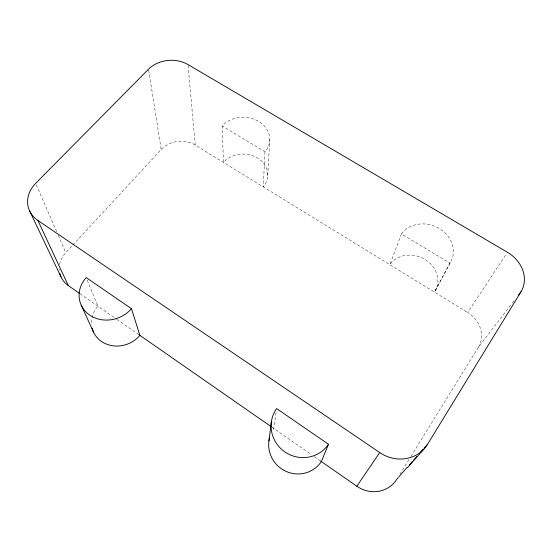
<?xml version="1.0" encoding="UTF-8"?>
<svg xmlns="http://www.w3.org/2000/svg" width="552" height="552" viewBox="0 0 552 552"><rect width="100%" height="100%" fill="white"/><g stroke="black" fill="none" stroke-linecap="round" stroke-linejoin="round"><path stroke-width="0.41" stroke-dasharray="2.76 2.07" d="M264.96 151.765L263.311 186.914A24.543 20.797 1.1 0 0 257.549 158.051A24.543 20.797 1.1 0 0 223.463 162.426L222.145 125.987A26.365 21.825 1.3 0 1 258.75 121.474A26.365 21.825 1.3 0 1 264.96 151.765L222.145 125.987M267.755 175.633L269.714 139.925M276.069 412.572L273.799 428.49A28.98 28.324 41.4 0 0 272.433 430.615M401.456 233.951L389.809 264.656A26.323 22.998 21.8 0 1 425.088 259.55A26.323 22.998 21.8 0 1 434.465 292.105L449.859 263.097A28.421 24.343 20.7 0 0 439.44 228.611A28.421 24.343 20.7 0 0 401.456 233.951L449.859 263.097M435.535 290.311L450.998 261.193M399.869 474.327L410.502 457.125M410.943 456.401L478.384 347.263L511.856 303.669M478.384 347.263A27.524 24.122 30 0 0 467.675 312.515L506.557 253.499M512.346 303.027L514.823 299.798M59.637 264.422A26.772 23.143 -17.6 0 1 65.805 252.657L72.243 245.688M72.829 245.06L161.205 149.461A24.509 20.486 -4.3 0 1 195.256 145.086L467.675 312.515M79.964 293.685L116.396 319.028M116.81 319.311L139.18 334.864M271.777 427.082L311.57 454.758M314.364 456.697L321.361 461.562M36.273 184.796L56.78 231.923M58.25 235.297L65.805 252.657M87.257 280.14L97.939 306.188A27.517 24.695 -19.8 0 0 91.501 323.886M148.647 70.035L161.205 149.461M188.066 65.398L195.256 145.086M59.299 270.356A26.772 23.143 -17.6 0 1 59.23 269.19"/><path stroke-width="0.83" d="M268.921 440.924L271.349 421.963M328.488 444.25A31.471 30.567 31.8 0 1 284.908 451.916A31.471 30.567 31.8 0 1 276.635 408.583L328.488 444.25L321.361 461.562A28.98 28.324 41.4 0 1 286.026 471.36A28.98 28.324 41.4 0 1 269.438 438.122M424.198 448.079L427.565 444.243L520.964 291.801A32.471 27.358 26.8 0 0 507.378 252.25L187.99 64.57A28.442 22.542 -3.4 0 0 148.516 69.214L35.652 183.361A31.457 26.041 -15 0 0 37.895 220.455L68.31 285.584L79.626 293.45M320.76 461.148L356.827 486.229L379.728 452.557A35.583 32.858 40.4 0 0 427.565 444.243M518.376 295.168L520.964 291.801M397.999 477.873L396.916 479.101A29.856 28.021 48.6 0 1 356.827 486.229M398.537 477.259L401.87 473.464M402.304 472.974L407.148 467.461M409.46 464.839L412.309 461.596M413.282 460.492L416.767 456.525M420.934 451.791L423.094 449.335M407.479 467.682L423.895 449.08M37.895 220.455L379.728 452.557M131.445 308.699L86.209 277.58A29.794 26.31 -18 0 0 89.659 315.082A29.794 26.31 -18 0 0 131.445 308.699L139.877 335.354A27.517 24.695 -19.8 0 1 112.484 345.738A27.517 24.695 -19.8 0 1 92.122 328.123M139.028 334.76L271.26 426.724M29.518 210.726L61.037 276.987M81.227 305.194L93.516 332.118M68.31 285.584A26.772 23.143 -17.6 0 1 59.754 273.24"/></g></svg>
